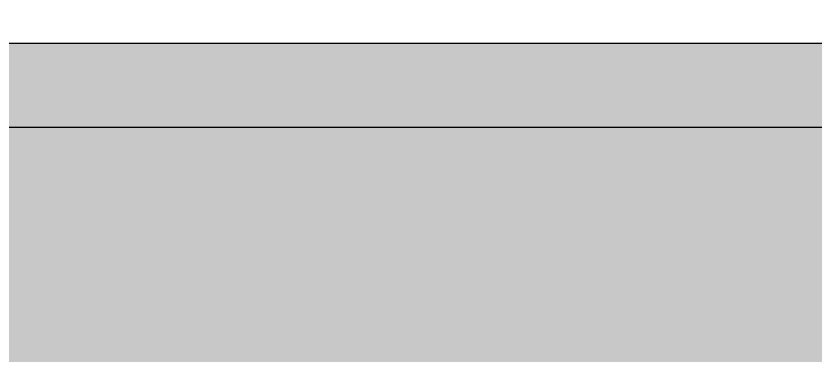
# Model space of a CAD drawing. Extents: x -3644356 to -3532817, y -18707075 to -18638610.
# Drawn here: x -3617347 to -3614968, y -18667799 to -18666769 of the extents above; entities that cross this region are included whole.
import ezdxf

# ---------------------------------------------------------------- set-up
doc = ezdxf.new("R2010")
doc.units = 0
doc.header["$LTSCALE"] = 0.5
doc.layers.add('A-BEAM AND SLAB', color=7, linetype='Continuous')
doc.layers.add('A-BEAM HATCH', color=252, linetype='Continuous')
doc.layers.add('A-DETL-GENF', color=92, linetype='Continuous', lineweight=9)

msp = doc.modelspace()

# ---------------------------------------------------------------- hatches: boundary and pattern name
at = {"layer": 'A-BEAM HATCH'}
h = msp.add_hatch(color=256, dxfattribs=at)
h.dxf.hatch_style = 1
h.paths.add_polyline_path([(-3626492.2, -18661499.2), (-3626694.1, -18661499.2), (-3626694.1, -18662249.2), (-3626492.2, -18662249.2)])
h.paths.add_polyline_path([(-3626492.2, -18662249.2), (-3626694.1, -18662249.2), (-3626694.1, -18662699.2), (-3626492.2, -18662699.2)])
h.paths.add_polyline_path([(-3626492.2, -18662699.2), (-3626694.1, -18662699.2), (-3626694.1, -18662899.2), (-3626492.2, -18662899.2)])
h.paths.add_polyline_path([(-3626492.2, -18662899.2), (-3626694.1, -18662899.2), (-3626694.1, -18666749.2), (-3626492.2, -18666749.2)])
h.paths.add_polyline_path([(-3587482.5, -18666749.2), (-3587700.9, -18666749.2), (-3587700.9, -18666849.2), (-3626492.2, -18666849.2), (-3626492.2, -18666749.2), (-3626694.1, -18666749.2), (-3626694.1, -18667099.2), (-3587482.5, -18667099.2)])
h.paths.add_polyline_path([(-3587482.5, -18661499.2), (-3587700.9, -18661499.2), (-3587700.9, -18666749.2), (-3587482.5, -18666749.2)])
at = {"layer": 'A-DETL-GENF'}
h = msp.add_hatch(dxfattribs=at)
h.set_pattern_fill('EARTH', color=252, scale=100)
h.paths.add_polyline_path([(-3632549.4, -18667798.9), (-3581150, -18667798.9), (-3581150, -18662699.2), (-3583333.6, -18662699.2), (-3583333.6, -18663824.2), (-3587482.5, -18663824.2), (-3587482.5, -18667099.2), (-3626694.1, -18667099.2), (-3626694.1, -18663949.2), (-3630530.4, -18663949.2), (-3630530.4, -18662724.2), (-3632549.4, -18662699.2)])

# ---------------------------------------------------------------- linework, layer by layer
at = {"layer": 'A-BEAM AND SLAB'}
for p, q in [((-3626492.2, -18666849.2), (-3587700.9, -18666849.2)), ((-3626694.1, -18667099.2), (-3587482.5, -18667099.2))]:
    msp.add_line(p, q, dxfattribs=at)

doc.saveas('drawing.dxf')
